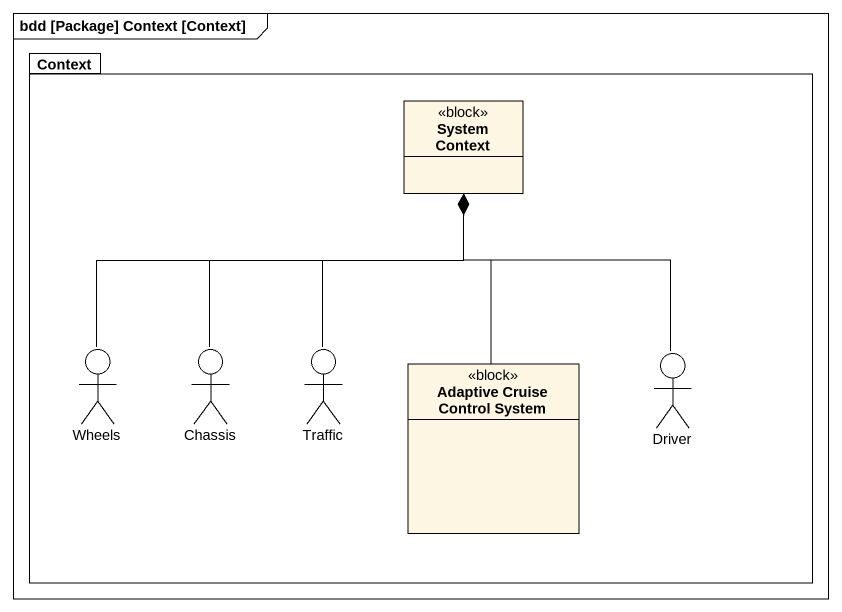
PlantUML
@startuml
mainframe bdd [Package] Context [Context]
allowmixing
hide circle
hide empty members
package Context {
  class "System Context" as System_Context <<block>>
  actor Wheels
  actor Chassis
  actor Traffic
  class "Adaptive Cruise Control System" as Adaptive_Cruise_Control <<block>>
  actor Driver
}
Wheels -up-* System_Context
Chassis -up-* System_Context
Traffic -up-* System_Context
Adaptive_Cruise_Control -up-* System_Context
Driver -up-* System_Context
@enduml
